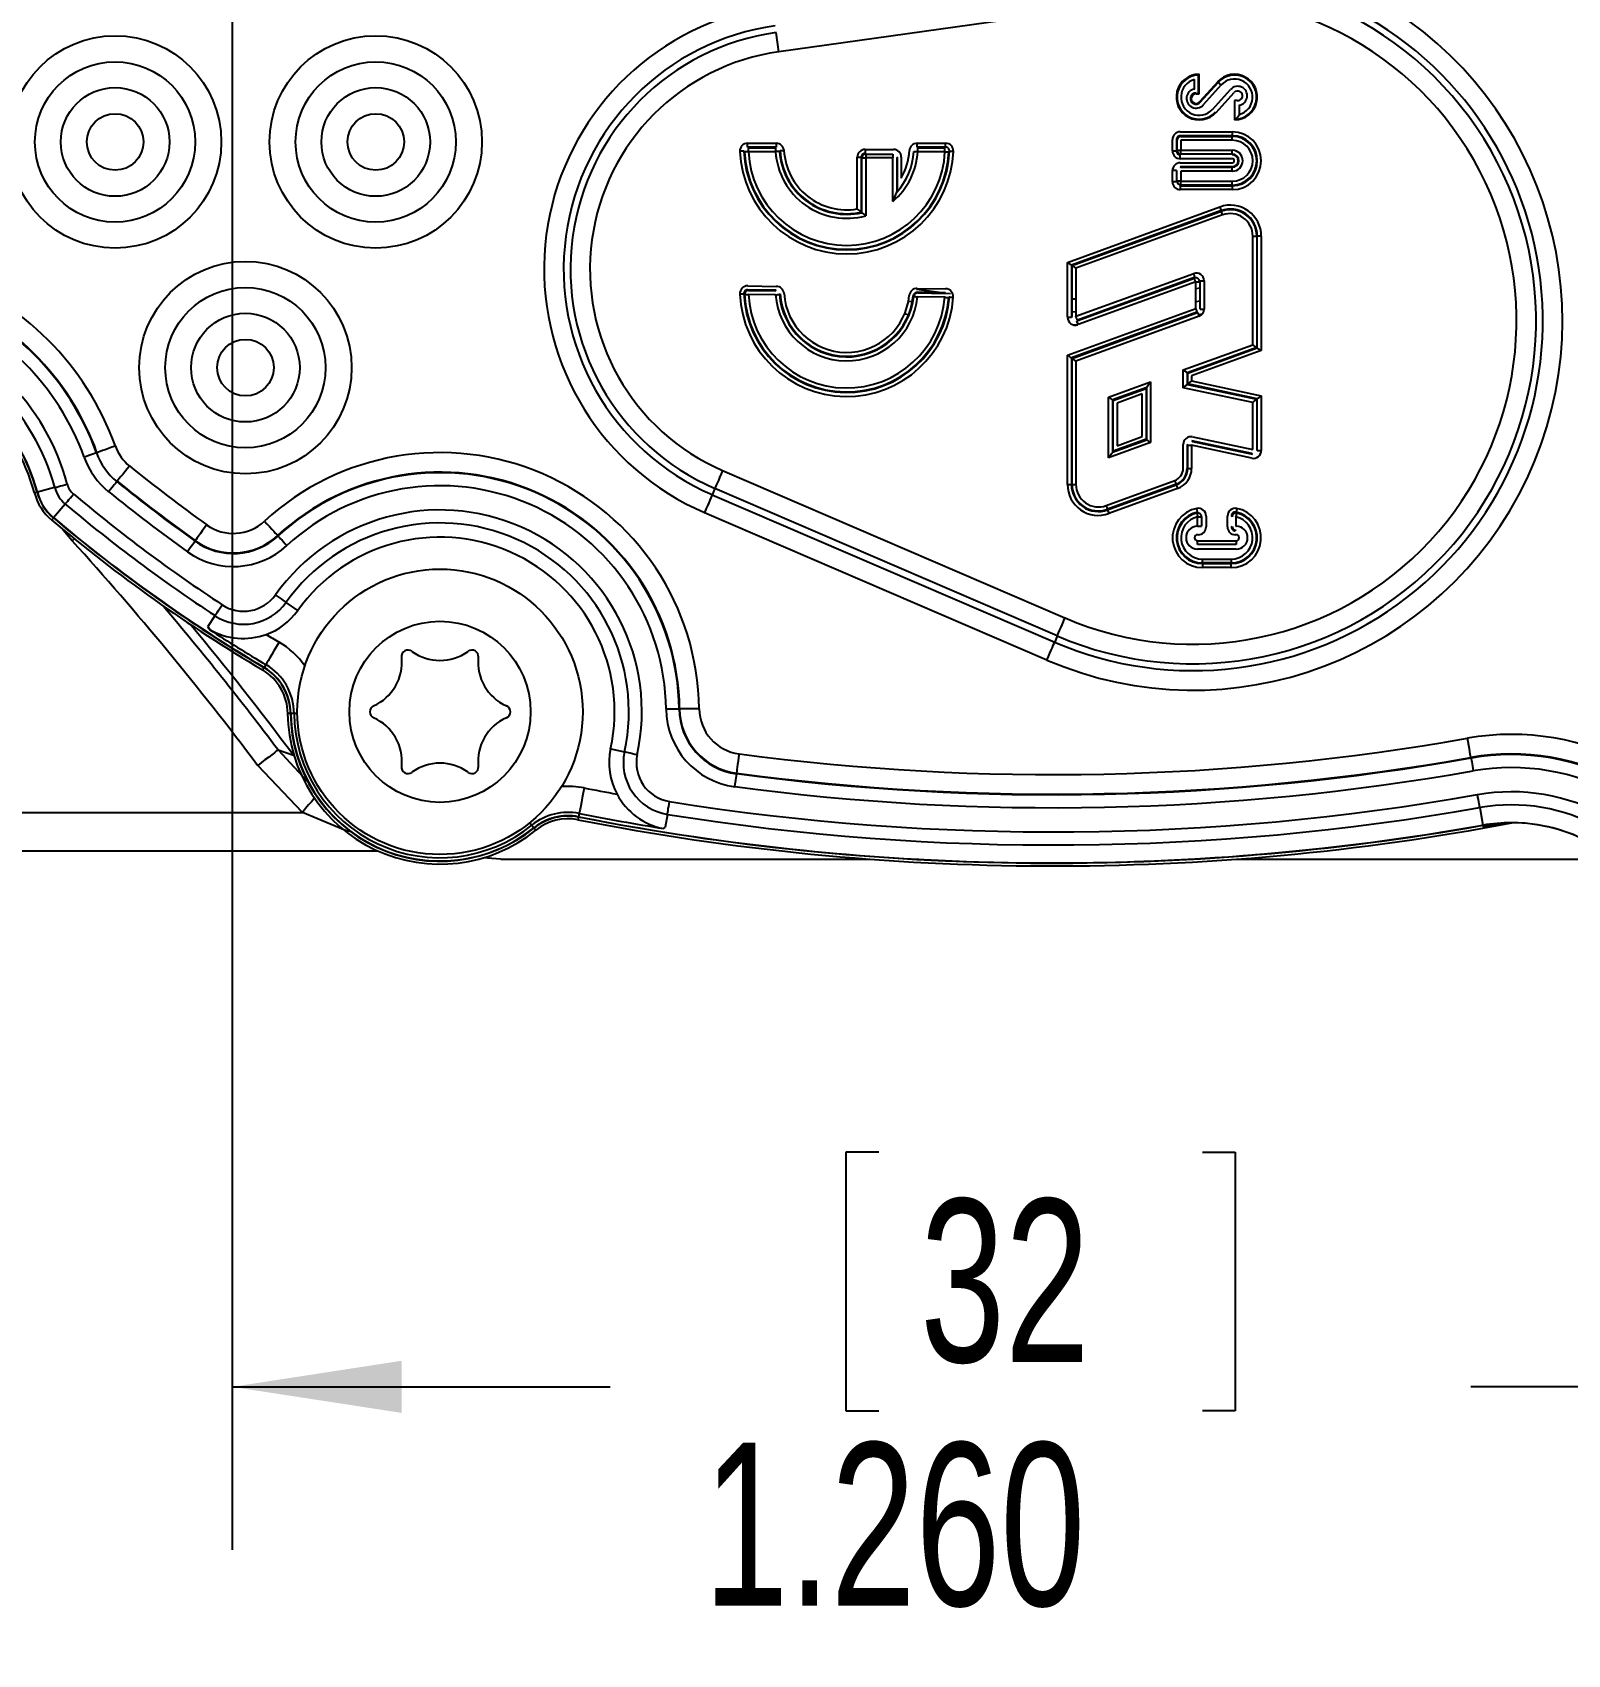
# Model space of a CAD drawing. Extents: x 0.3 to 16.8, y 0.3 to 10.8.
# Drawn here: x 1.963 to 3.141, y 5.329 to 6.574 of the extents above; entities that cross this region are included whole.
import ezdxf
from ezdxf.enums import TextEntityAlignment as Align

# ---------------------------------------------------------------- set-up
doc = ezdxf.new("R2010")
doc.units = 0
doc.layers.get('0').update_dxf_attribs({"linetype": 'CONTINUOUS'})
doc.layers.add('FORMAT', color=7, linetype='CONTINUOUS')
doc.dimstyles.new('SLDDIMSTYLE0', dxfattribs={"dimtxt": 0.125, "dimasz": 0.13, "dimexe": 0, "dimexo": 0.0625, "dimgap": 0.03125, "dimtad": 0, "dimtih": 1, "dimtoh": 1, "dimrnd": 1e-09, "dimzin": 4, "dimsah": 1, "dimcen": 0.09, "dimazin": 3, "dimtfac": 1, "dimtofl": 0, "dimtmove": 0, "dimatfit": 3})

# ---------------------------------------------------------------- blocks, each defined once
blk = doc.blocks.new('_D')
at = {"layer": 'FORMAT'}
for p, q in [((2.1168, 8.0693), (2.1168, 5.4098)), ((3.3766, 8.0693), (3.3766, 5.4098)), ((2.613, 5.7148), (2.5876, 5.7148)), ((2.5876, 5.7148), (2.5876, 5.5164)), ((2.8612, 5.7148), (2.8865, 5.7148)), ((2.8865, 5.7148), (2.8865, 5.5164)), ((2.1168, 5.5348), (2.4069, 5.5348)), ((3.3766, 5.5348), (3.0672, 5.5348)), ((2.5876, 5.5164), (2.613, 5.5164)), ((2.8865, 5.5164), (2.8612, 5.5164))]:
    blk.add_line(p, q, dxfattribs=at)
for points in [[(2.1168, 5.5348), (2.2468, 5.5148), (2.2468, 5.5548)], [(3.3766, 5.5348), (3.2466, 5.5548), (3.2466, 5.5148)]]:
    blk.add_solid(points, dxfattribs=at)
at = {"layer": 'FORMAT', "width": 0.7}
for s, p in [('32', (2.6447, 5.5164, 2.0588)), ('1.260', (2.4785, 5.3294, 2.0588))]:
    blk.add_text(s, height=0.125, dxfattribs=at).set_placement(p, align=Align.BOTTOM_LEFT)

msp = doc.modelspace()

# ---------------------------------------------------------------- linework, layer by layer
at = {"color": 7, "linetype": 'CONTINUOUS'}
for p, q in [((2.8196, 6.5989), (2.5363, 6.5593)), ((2.5363, 6.5593), (2.5342, 6.5741)), ((2.8581, 6.5413), (2.8587, 6.542)), ((2.8587, 6.5271), (2.8587, 6.542)), ((2.873, 6.5362), (2.8591, 6.5209)), ((2.8734, 6.5358), (2.873, 6.5362)), ((2.8596, 6.5205), (2.8591, 6.5209)), ((2.5123, 6.4891), (2.5342, 6.4891)), ((2.6424, 6.4891), (2.6642, 6.4891)), ((2.6642, 6.4861), (2.6642, 6.4891)), ((2.8418, 6.4914), (2.8413, 6.4919)), ((2.8443, 6.4949), (2.8448, 6.4944)), ((2.8842, 6.4944), (2.8842, 6.4949)), ((2.5337, 6.4826), (2.5129, 6.4826)), ((2.5999, 6.4778), (2.5994, 6.4783)), ((2.5999, 6.4358), (2.5999, 6.4778)), ((2.6029, 6.4778), (2.6029, 6.4335)), ((2.6237, 6.4778), (2.6029, 6.4778)), ((2.6637, 6.4826), (2.6429, 6.4826)), ((2.8448, 6.4837), (2.8842, 6.4837)), ((2.8448, 6.4807), (2.8448, 6.4837)), ((2.8842, 6.4807), (2.8842, 6.4837)), ((2.8383, 6.4595), (2.8383, 6.4681)), ((2.8842, 6.4707), (2.8842, 6.4711)), ((2.8842, 6.4535), (2.8443, 6.4535)), ((2.8448, 6.46), (2.8842, 6.46)), ((2.8448, 6.457), (2.8448, 6.46)), ((2.8842, 6.457), (2.8842, 6.46)), ((2.8842, 6.4565), (2.8842, 6.4535)), ((2.5999, 6.4358), (2.5994, 6.4362)), ((2.7578, 6.3977), (2.8746, 6.4402)), ((2.8756, 6.4374), (2.7607, 6.3956)), ((2.7612, 6.3953), (2.8758, 6.4369)), ((2.8758, 6.4369), (2.8756, 6.4374)), ((2.8768, 6.4341), (2.7642, 6.3932)), ((2.8999, 6.3345), (2.8999, 6.4179)), ((2.9029, 6.4179), (2.9029, 6.3324)), ((2.9029, 6.4179), (2.9033, 6.4179)), ((2.9033, 6.3321), (2.9033, 6.4179)), ((2.9063, 6.4179), (2.9033, 6.4179)), ((2.9063, 6.4179), (2.9063, 6.33)), ((2.7578, 6.3556), (2.7578, 6.3977)), ((2.7612, 6.3953), (2.7607, 6.3956)), ((2.7607, 6.3956), (2.7607, 6.3556)), ((2.7642, 6.3563), (2.8546, 6.3891)), ((2.8556, 6.3863), (2.7653, 6.3534)), ((2.6593, 6.3745), (2.6418, 6.3768)), ((2.6679, 6.3735), (2.6639, 6.3739)), ((2.7648, 6.3527), (2.8551, 6.3856)), ((2.8561, 6.3828), (2.7658, 6.3499)), ((2.8596, 6.378), (2.8561, 6.3774)), ((2.8626, 6.3835), (2.8626, 6.3619)), ((2.6386, 6.3673), (2.6357, 6.3677)), ((2.7578, 6.3265), (2.8561, 6.3623)), ((2.7642, 6.3695), (2.7612, 6.3694)), ((2.8596, 6.368), (2.8561, 6.3675)), ((2.8571, 6.3595), (2.7607, 6.3244)), ((2.7642, 6.3597), (2.7612, 6.3596)), ((2.7612, 6.324), (2.8576, 6.3591)), ((2.8587, 6.3563), (2.7642, 6.3219)), ((2.7578, 6.2272), (2.7578, 6.3265)), ((2.7612, 6.324), (2.7607, 6.3244)), ((2.7607, 6.3244), (2.7607, 6.2272)), ((2.7612, 6.2272), (2.7612, 6.324)), ((2.8465, 6.3151), (2.8999, 6.3345)), ((2.9029, 6.3324), (2.8495, 6.313)), ((2.9029, 6.3324), (2.9033, 6.3321)), ((2.7642, 6.3219), (2.7642, 6.2272)), ((2.8495, 6.313), (2.85, 6.3126)), ((2.7893, 6.2943), (2.8215, 6.306)), ((2.8185, 6.3017), (2.7923, 6.2922)), ((2.8185, 6.3017), (2.818, 6.301)), ((2.8185, 6.2615), (2.8185, 6.3017)), ((2.8215, 6.306), (2.8215, 6.2594)), ((2.8999, 6.2902), (2.8465, 6.3015)), ((2.8495, 6.304), (2.85, 6.3044)), ((2.8495, 6.304), (2.9029, 6.2926)), ((2.9033, 6.293), (2.85, 6.3044)), ((2.853, 6.3068), (2.9063, 6.2954)), ((2.7893, 6.2477), (2.7893, 6.2943)), ((2.7923, 6.2922), (2.7923, 6.252)), ((2.7923, 6.2922), (2.7928, 6.2918)), ((2.9029, 6.2926), (2.9033, 6.293)), ((2.9033, 6.2533), (2.9033, 6.293)), ((2.9063, 6.2954), (2.9063, 6.2533)), ((2.8185, 6.2615), (2.818, 6.2619)), ((2.7923, 6.252), (2.7928, 6.2527)), ((2.85, 6.2396), (2.85, 6.2573)), ((2.853, 6.2573), (2.853, 6.2396)), ((2.493, 6.2379), (2.7558, 6.1248)), ((2.8495, 6.2396), (2.85, 6.2396)), ((2.85, 6.2396), (2.853, 6.2396)), ((1.9805, 6.2249), (1.9673, 6.2213)), ((2.4871, 6.2242), (2.485, 6.2194)), ((2.7499, 6.111), (2.4871, 6.2242)), ((2.7612, 6.2272), (2.7607, 6.2272)), ((2.7873, 6.2111), (2.84, 6.2303)), ((2.841, 6.2274), (2.7883, 6.2082)), ((2.7885, 6.2078), (2.8412, 6.227)), ((2.8422, 6.2241), (2.7895, 6.205)), ((2.841, 6.2274), (2.8412, 6.227)), ((1.9671, 6.2213), (1.965, 6.2207)), ((1.9886, 6.2122), (1.9797, 6.2017)), ((2.485, 6.2194), (2.7479, 6.1063)), ((1.9796, 6.2015), (1.9782, 6.1999)), ((2.7419, 6.0925), (2.4791, 6.2056)), ((2.7883, 6.2082), (2.7885, 6.2078)), ((2.8576, 6.1952), (2.8576, 6.2024)), ((2.8576, 6.2024), (2.8606, 6.2024)), ((2.1519, 6.1877), (2.1516, 6.1881)), ((2.0882, 6.1837), (2.0884, 6.1841)), ((2.8575, 6.1841), (2.8872, 6.1841)), ((2.8612, 6.167), (2.8612, 6.1665)), ((2.8834, 6.167), (2.8834, 6.1665)), ((2.1671, 6.1305), (2.1582, 6.1368)), ((2.1035, 6.1265), (2.0981, 6.1182)), ((2.7499, 6.111), (2.7479, 6.1063)), ((2.1425, 6.089), (2.1412, 6.0869)), ((2.1411, 6.0867), (2.14, 6.0848)), ((2.1615, 6.0514), (2.1593, 6.0514)), ((2.1642, 6.0515), (2.1617, 6.0514)), ((2.4597, 6.0549), (2.4601, 6.055)), ((2.152, 6.0235), (2.1638, 6.0195)), ((2.4072, 6.0245), (2.4178, 6.0222)), ((3.0674, 6.0174), (3.0673, 6.0178)), ((2.1706, 5.9756), (2.1363, 6.0117)), ((2.5037, 6.0053), (2.5023, 5.9954)), ((2.5037, 6.0053), (2.5037, 6.0057)), ((1.7292, 5.9756), (2.1706, 5.9756)), ((3.0741, 5.9793), (3.0765, 5.9658)), ((2.3466, 5.9657), (2.3482, 5.9637)), ((2.3484, 5.9636), (2.3497, 5.9619)), ((2.3825, 5.972), (2.3821, 5.9699)), ((2.383, 5.9747), (2.3825, 5.9722)), ((2.4507, 5.974), (2.4491, 5.9643)), ((3.0765, 5.9656), (3.0767, 5.9646)), ((1.7292, 5.9461), (2.2285, 5.9461)), ((2.323, 5.9397), (2.3092, 5.9408)), ((2.323, 5.9397), (2.606, 5.9397)), ((2.8874, 5.9397), (3.1704, 5.9397))]:
    msp.add_line(p, q, dxfattribs=at)
at = {"color": 144, "linetype": 'CONTINUOUS'}
for p, q in [((2.8551, 6.5306), (2.8551, 6.5379)), ((2.8581, 6.5413), (2.8581, 6.5277)), ((2.8596, 6.5205), (2.8734, 6.5358)), ((2.8756, 6.5338), (2.8734, 6.5358)), ((2.8564, 6.5277), (2.8564, 6.5271)), ((2.8564, 6.5271), (2.8587, 6.5271)), ((2.8581, 6.5277), (2.8587, 6.5271)), ((2.8756, 6.5338), (2.8618, 6.5185)), ((2.869, 6.5151), (2.8829, 6.5304)), ((2.8717, 6.5127), (2.8855, 6.528)), ((2.8713, 6.5131), (2.8717, 6.5127)), ((2.8859, 6.5218), (2.8859, 6.507)), ((2.8883, 6.5218), (2.8859, 6.5218)), ((2.8895, 6.5183), (2.8895, 6.511)), ((2.8443, 6.4978), (2.8842, 6.4978)), ((2.8842, 6.4978), (2.8842, 6.4949)), ((2.8865, 6.5076), (2.8859, 6.507)), ((2.5123, 6.4861), (2.5123, 6.4891)), ((2.5342, 6.4861), (2.5123, 6.4861)), ((2.5129, 6.4826), (2.5129, 6.4856)), ((2.5129, 6.4856), (2.5337, 6.4856)), ((2.5337, 6.4856), (2.5337, 6.4826)), ((2.5342, 6.4891), (2.5342, 6.4861)), ((2.6424, 6.4861), (2.6424, 6.4891)), ((2.6642, 6.4861), (2.6424, 6.4861)), ((2.6429, 6.4856), (2.6637, 6.4856)), ((2.6429, 6.4826), (2.6429, 6.4856)), ((2.6637, 6.4826), (2.6637, 6.4856)), ((2.8383, 6.4832), (2.8383, 6.4919)), ((2.8413, 6.4919), (2.8413, 6.4832)), ((2.8418, 6.4837), (2.8418, 6.4914)), ((2.8842, 6.4949), (2.8443, 6.4949)), ((2.8448, 6.4944), (2.8842, 6.4944)), ((2.8448, 6.4914), (2.8448, 6.4837)), ((2.8842, 6.4914), (2.8448, 6.4914)), ((2.8842, 6.4914), (2.8842, 6.4944)), ((2.5964, 6.4783), (2.5994, 6.4783)), ((2.5964, 6.4387), (2.5964, 6.4783)), ((2.5994, 6.4783), (2.5994, 6.4362)), ((2.5999, 6.4778), (2.6029, 6.4778)), ((2.6024, 6.4843), (2.6024, 6.4813)), ((2.6024, 6.4843), (2.6242, 6.4843)), ((2.6024, 6.4813), (2.6029, 6.4808)), ((2.6029, 6.4808), (2.6029, 6.4778)), ((2.6029, 6.4808), (2.6237, 6.4808)), ((2.6237, 6.4808), (2.6237, 6.4778)), ((2.6237, 6.4445), (2.6237, 6.4778)), ((2.6272, 6.4783), (2.6267, 6.4778)), ((2.6267, 6.4778), (2.6267, 6.4516)), ((2.6272, 6.4529), (2.6272, 6.4783)), ((2.6302, 6.4783), (2.6302, 6.4624)), ((2.8383, 6.4832), (2.8413, 6.4832)), ((2.8413, 6.4832), (2.8418, 6.4837)), ((2.8418, 6.4837), (2.8448, 6.4837)), ((2.8443, 6.4772), (2.8443, 6.4802)), ((2.8842, 6.4772), (2.8443, 6.4772)), ((2.8443, 6.4741), (2.8842, 6.4741)), ((2.8842, 6.4807), (2.8448, 6.4807)), ((2.8842, 6.4807), (2.8842, 6.4802)), ((2.8413, 6.4681), (2.8383, 6.4681)), ((2.8413, 6.4681), (2.8413, 6.4595)), ((2.8842, 6.4711), (2.8443, 6.4711)), ((2.8443, 6.4711), (2.8448, 6.4707)), ((2.8448, 6.4707), (2.8842, 6.4707)), ((2.8842, 6.4677), (2.8448, 6.4677)), ((2.8448, 6.4677), (2.8448, 6.46)), ((2.8842, 6.4677), (2.8842, 6.4707)), ((2.6267, 6.4516), (2.6272, 6.4529)), ((2.8413, 6.4595), (2.8383, 6.4595)), ((2.8448, 6.46), (2.8418, 6.46)), ((2.8443, 6.4565), (2.8443, 6.4535)), ((2.8443, 6.4565), (2.8842, 6.4565)), ((2.8842, 6.457), (2.8448, 6.457)), ((2.8842, 6.457), (2.8842, 6.4565)), ((2.7612, 6.3563), (2.7612, 6.3953)), ((2.7642, 6.3932), (2.7642, 6.3563)), ((2.8551, 6.3856), (2.8556, 6.3863)), ((2.5124, 6.3796), (2.5343, 6.3793)), ((2.5342, 6.3763), (2.5124, 6.3767)), ((2.5129, 6.3761), (2.5338, 6.3758)), ((2.6642, 6.3744), (2.6423, 6.3747)), ((2.6424, 6.3777), (2.6642, 6.3774)), ((2.6428, 6.3742), (2.6637, 6.3739)), ((2.8561, 6.3828), (2.8591, 6.3828)), ((2.8561, 6.3623), (2.8561, 6.3828)), ((2.8596, 6.3835), (2.8626, 6.3835)), ((2.8596, 6.3619), (2.8596, 6.3835)), ((2.5337, 6.3728), (2.5129, 6.3731)), ((2.6636, 6.3709), (2.6427, 6.3712)), ((2.8596, 6.3619), (2.8626, 6.3619)), ((2.7578, 6.3556), (2.7607, 6.3556)), ((2.7607, 6.3556), (2.7612, 6.3563)), ((2.7653, 6.3534), (2.7648, 6.3527)), ((2.7658, 6.3499), (2.7648, 6.3527)), ((2.8576, 6.3591), (2.8571, 6.3595)), ((2.85, 6.3126), (2.9033, 6.3321)), ((2.9063, 6.33), (2.853, 6.3105)), ((2.8465, 6.3015), (2.8465, 6.3151)), ((2.8495, 6.313), (2.8495, 6.304)), ((2.85, 6.3044), (2.85, 6.3126)), ((2.7928, 6.2918), (2.818, 6.301)), ((2.818, 6.301), (2.818, 6.2619)), ((2.853, 6.3105), (2.853, 6.3068)), ((2.7928, 6.2527), (2.7928, 6.2918)), ((2.815, 6.2967), (2.7958, 6.2897)), ((2.7958, 6.2897), (2.7958, 6.257)), ((2.815, 6.264), (2.815, 6.2967)), ((2.8999, 6.254), (2.8999, 6.2902)), ((2.9029, 6.2926), (2.9029, 6.254)), ((2.7923, 6.252), (2.8185, 6.2615)), ((2.818, 6.2619), (2.7928, 6.2527)), ((2.7958, 6.257), (2.815, 6.264)), ((2.8538, 6.2638), (2.8999, 6.254)), ((2.0126, 6.2515), (2.013, 6.2516)), ((2.8215, 6.2594), (2.7893, 6.2477)), ((2.8465, 6.2396), (2.8465, 6.2579)), ((2.85, 6.2573), (2.8495, 6.2579)), ((2.8495, 6.2579), (2.8495, 6.2396)), ((2.85, 6.2573), (2.853, 6.2573)), ((2.8991, 6.2475), (2.853, 6.2573)), ((2.8531, 6.2608), (2.8536, 6.2602)), ((2.8992, 6.251), (2.8531, 6.2608)), ((2.8536, 6.2602), (2.8997, 6.2504)), ((2.8997, 6.2504), (2.8992, 6.251)), ((2.9029, 6.254), (2.9033, 6.2533)), ((2.9033, 6.2533), (2.9063, 6.2533)), ((2.0282, 6.2294), (2.0285, 6.2298)), ((2.7578, 6.2272), (2.7607, 6.2272)), ((2.7612, 6.2272), (2.7642, 6.2272)), ((2.7885, 6.2078), (2.7895, 6.205)), ((2.8606, 6.2024), (2.8606, 6.1952)), ((2.8641, 6.203), (2.8641, 6.1947)), ((2.8806, 6.1947), (2.8806, 6.203)), ((2.887, 6.2024), (2.887, 6.1952)), ((2.8575, 6.1952), (2.8576, 6.1952)), ((2.8581, 6.1887), (2.8575, 6.1887)), ((2.8576, 6.1952), (2.8606, 6.1952)), ((2.8835, 6.1947), (2.884, 6.1952)), ((2.887, 6.1922), (2.8865, 6.1917)), ((2.8872, 6.1887), (2.8865, 6.1887)), ((2.887, 6.1952), (2.8872, 6.1952)), ((2.8575, 6.1811), (2.8575, 6.1841)), ((2.8872, 6.1811), (2.8575, 6.1811)), ((2.8872, 6.1777), (2.8575, 6.1777)), ((2.8872, 6.1841), (2.8872, 6.1811)), ((2.8612, 6.17), (2.8834, 6.17)), ((2.8612, 6.167), (2.8612, 6.17)), ((2.8834, 6.167), (2.8612, 6.167)), ((2.8612, 6.1665), (2.8834, 6.1665)), ((2.8612, 6.1665), (2.8612, 6.1635)), ((2.8834, 6.1635), (2.8612, 6.1635)), ((2.8834, 6.17), (2.8834, 6.167)), ((2.8834, 6.1635), (2.8834, 6.1665)), ((2.0995, 6.1159), (2.0981, 6.1182)), ((2.0995, 6.1158), (2.0995, 6.1159)), ((2.4478, 5.9632), (2.4491, 5.9643)), ((2.4478, 5.9632), (2.4478, 5.9632))]:
    msp.add_line(p, q, dxfattribs=at)
at = {"color": 8, "linetype": 'CONTINUOUS'}
for p, q in [((2.6328, 6.3582), (2.6359, 6.3577)), ((2.7622, 6.3498), (2.7656, 6.3498)), ((2.8581, 6.3578), (2.8614, 6.3583)), ((1.9671, 6.2213), (1.9673, 6.2213)), ((1.9796, 6.2015), (1.9797, 6.2017)), ((1.9956, 6.1855), (1.994, 6.1841)), ((2.1411, 6.0867), (2.1412, 6.0869)), ((2.1615, 6.0514), (2.1617, 6.0514)), ((2.152, 6.0235), (2.1768, 5.9967)), ((2.3484, 5.9636), (2.3482, 5.9637)), ((2.3825, 5.972), (2.3825, 5.9722)), ((3.0797, 5.9663), (3.0765, 5.9656)), ((3.0765, 5.9656), (3.0765, 5.9658))]:
    msp.add_line(p, q, dxfattribs=at)
at = {"color": 144, "linetype": 'CONTINUOUS'}
for points in [[(2.5093, 6.483), (2.5093, 6.483), (2.5091, 6.483), (2.5088, 6.483), (2.5084, 6.483), (2.508, 6.483), (2.5075, 6.4829), (2.5069, 6.4829), (2.5063, 6.4829)], [(2.5099, 6.4825), (2.5096, 6.4827), (2.5093, 6.483)], [(2.5129, 6.4826), (2.5123, 6.4826), (2.5117, 6.4826), (2.5112, 6.4826), (2.5108, 6.4825), (2.5104, 6.4825), (2.5101, 6.4825), (2.5099, 6.4825), (2.5099, 6.4825)], [(2.5367, 6.4828), (2.5366, 6.4828), (2.5364, 6.4828), (2.5361, 6.4828), (2.5358, 6.4828), (2.5353, 6.4827), (2.5348, 6.4827), (2.5343, 6.4827), (2.5337, 6.4826)], [(2.5372, 6.4833), (2.537, 6.4831), (2.5367, 6.4828)], [(2.5401, 6.4835), (2.5396, 6.4834), (2.539, 6.4834), (2.5385, 6.4834), (2.5381, 6.4834), (2.5377, 6.4833), (2.5374, 6.4833), (2.5372, 6.4833), (2.5372, 6.4833)], [(2.6399, 6.4828), (2.64, 6.4828), (2.6401, 6.4828), (2.6404, 6.4828), (2.6408, 6.4828), (2.6412, 6.4827), (2.6418, 6.4827), (2.6423, 6.4827), (2.6429, 6.4826)], [(2.6637, 6.4826), (2.6643, 6.4826), (2.6648, 6.4826), (2.6654, 6.4826), (2.6658, 6.4825), (2.6662, 6.4825), (2.6665, 6.4825), (2.6666, 6.4825), (2.6667, 6.4825)], [(2.6672, 6.483), (2.667, 6.4828), (2.6667, 6.4825)], [(2.7642, 6.3932), (2.7637, 6.3936), (2.7631, 6.3939), (2.7626, 6.3943), (2.7622, 6.3946), (2.7618, 6.3949), (2.7615, 6.3951), (2.7613, 6.3952), (2.7612, 6.3953)], [(2.8556, 6.3863), (2.8556, 6.3864), (2.8555, 6.3866), (2.8554, 6.3868), (2.8553, 6.3872), (2.8551, 6.3876), (2.8549, 6.3881), (2.8547, 6.3886), (2.8546, 6.3891)], [(2.5063, 6.3734), (2.5069, 6.3734), (2.5075, 6.3735), (2.508, 6.3735), (2.5084, 6.3735), (2.5088, 6.3735), (2.5091, 6.3735), (2.5093, 6.3735), (2.5093, 6.3735)], [(2.5338, 6.3758), (2.534, 6.3761), (2.5342, 6.3763)], [(2.5372, 6.3735), (2.537, 6.3733), (2.5367, 6.3731)], [(2.6637, 6.3739), (2.6639, 6.3742), (2.6642, 6.3744)], [(2.5099, 6.373), (2.5099, 6.373), (2.5101, 6.373), (2.5104, 6.373), (2.5108, 6.373), (2.5112, 6.3731), (2.5117, 6.3731), (2.5123, 6.3731), (2.5129, 6.3731)], [(2.5337, 6.3728), (2.5343, 6.3729), (2.5348, 6.3729), (2.5353, 6.373), (2.5358, 6.373), (2.5362, 6.373), (2.5365, 6.373), (2.5366, 6.373), (2.5367, 6.3731)], [(2.6398, 6.3715), (2.6398, 6.3715), (2.64, 6.3715), (2.6403, 6.3715), (2.6407, 6.3714), (2.6411, 6.3714), (2.6416, 6.3713), (2.6422, 6.3713), (2.6427, 6.3712)], [(2.6636, 6.3709), (2.6642, 6.3709), (2.6647, 6.3708), (2.6652, 6.3708), (2.6657, 6.3707), (2.6661, 6.3707), (2.6663, 6.3707), (2.6665, 6.3707), (2.6666, 6.3707)], [(2.6671, 6.3712), (2.6669, 6.371), (2.6666, 6.3707)], [(2.6671, 6.3712), (2.6672, 6.3712), (2.6674, 6.3712), (2.6677, 6.3711), (2.668, 6.3711), (2.6685, 6.3711), (2.669, 6.371), (2.6696, 6.371), (2.6701, 6.371)], [(2.8561, 6.3623), (2.8563, 6.3617), (2.8565, 6.3612), (2.8567, 6.3607), (2.8568, 6.3603), (2.8569, 6.36), (2.857, 6.3597), (2.8571, 6.3595), (2.8571, 6.3595)], [(2.7653, 6.3534), (2.7652, 6.3535), (2.7652, 6.3537), (2.7651, 6.354), (2.765, 6.3543), (2.7648, 6.3547), (2.7646, 6.3552), (2.7644, 6.3557), (2.7642, 6.3563)], [(2.8576, 6.3591), (2.8577, 6.359), (2.8577, 6.3589), (2.8578, 6.3586), (2.8579, 6.3583), (2.8581, 6.3578), (2.8583, 6.3574), (2.8585, 6.3568), (2.8587, 6.3563)], [(2.9033, 6.3321), (2.9034, 6.332), (2.9036, 6.3319), (2.9039, 6.3317), (2.9043, 6.3314), (2.9047, 6.3311), (2.9052, 6.3307), (2.9058, 6.3304), (2.9063, 6.33)], [(2.8495, 6.313), (2.8494, 6.313), (2.8493, 6.3132), (2.849, 6.3134), (2.8486, 6.3136), (2.8482, 6.3139), (2.8476, 6.3143), (2.8471, 6.3147), (2.8465, 6.3151)], [(2.8495, 6.304), (2.8494, 6.3039), (2.8493, 6.3037), (2.849, 6.3035), (2.8486, 6.3032), (2.8482, 6.3028), (2.8476, 6.3024), (2.8471, 6.302), (2.8465, 6.3015)], [(2.85, 6.3044), (2.8501, 6.3044), (2.8503, 6.3046), (2.8506, 6.3048), (2.8509, 6.3051), (2.8514, 6.3055), (2.8519, 6.3059), (2.8524, 6.3063), (2.853, 6.3068)], [(2.9029, 6.2926), (2.9028, 6.2926), (2.9026, 6.2924), (2.9023, 6.2922), (2.9019, 6.2919), (2.9015, 6.2915), (2.901, 6.2911), (2.9004, 6.2907), (2.8999, 6.2902)], [(2.8185, 6.2615), (2.8186, 6.2615), (2.8187, 6.2614), (2.819, 6.2612), (2.8194, 6.2609), (2.8199, 6.2606), (2.8204, 6.2602), (2.8209, 6.2598), (2.8215, 6.2594)], [(2.0271, 6.2567), (2.0244, 6.2558), (2.0218, 6.2548), (2.0194, 6.2539), (2.0172, 6.2532), (2.0155, 6.2525), (2.0142, 6.2521), (2.0133, 6.2518), (2.013, 6.2516)], [(2.7923, 6.252), (2.7922, 6.2519), (2.792, 6.2516), (2.7917, 6.2512), (2.7914, 6.2507), (2.7909, 6.2501), (2.7904, 6.2493), (2.7898, 6.2485), (2.7893, 6.2477)], [(2.038, 6.2414), (2.0361, 6.2392), (2.0344, 6.237), (2.0328, 6.235), (2.0313, 6.2333), (2.0301, 6.2318), (2.0293, 6.2307), (2.0287, 6.23), (2.0285, 6.2298)], [(1.9805, 6.2249), (1.9807, 6.2249), (1.9813, 6.2251), (1.9822, 6.2253), (1.9834, 6.2257), (1.9849, 6.2261), (1.9865, 6.2265), (1.9883, 6.227), (1.9902, 6.2275)], [(2.84, 6.2303), (2.8402, 6.2297), (2.8404, 6.2292), (2.8406, 6.2287), (2.8407, 6.2283), (2.8408, 6.2279), (2.8409, 6.2277), (2.841, 6.2275), (2.841, 6.2274)], [(1.9886, 6.2122), (1.9888, 6.2123), (1.9891, 6.2128), (1.9897, 6.2135), (1.9905, 6.2144), (1.9915, 6.2156), (1.9926, 6.2169), (1.9938, 6.2183), (1.9951, 6.2198)], [(2.7873, 6.2111), (2.7875, 6.2105), (2.7877, 6.21), (2.7878, 6.2095), (2.788, 6.2091), (2.7881, 6.2088), (2.7882, 6.2085), (2.7883, 6.2083), (2.7883, 6.2082)], [(2.8576, 6.206), (2.8576, 6.2061), (2.8575, 6.2062), (2.8575, 6.2065), (2.8574, 6.2069), (2.8573, 6.2073), (2.8572, 6.2078), (2.8571, 6.2084), (2.857, 6.2089)], [(2.857, 6.2054), (2.8573, 6.2057), (2.8576, 6.206)], [(2.884, 6.2024), (2.8838, 6.2028), (2.8835, 6.203)], [(2.887, 6.2024), (2.8872, 6.203), (2.8873, 6.2035), (2.8874, 6.204), (2.8875, 6.2045), (2.8876, 6.2048), (2.8876, 6.2051), (2.8877, 6.2053), (2.8877, 6.2054)], [(2.8876, 6.2089), (2.8875, 6.2084), (2.8874, 6.2078), (2.8873, 6.2073), (2.8873, 6.2069), (2.8872, 6.2065), (2.8871, 6.2062), (2.8871, 6.2061), (2.8871, 6.206)], [(2.0995, 6.1158), (2.0991, 6.1164), (2.0981, 6.1182)], [(2.4491, 5.9643), (2.4481, 5.9634), (2.4478, 5.9632)]]:
    msp.add_lwpolyline(points, dxfattribs=at)
at = {"color": 7, "linetype": 'CONTINUOUS'}
for points in [[(2.6672, 6.483), (2.6673, 6.483), (2.6675, 6.483), (2.6678, 6.483), (2.6681, 6.483), (2.6686, 6.483), (2.6691, 6.4829), (2.6697, 6.4829), (2.6702, 6.4829)], [(2.8746, 6.4402), (2.8748, 6.4397), (2.8749, 6.4392), (2.8751, 6.4387), (2.8753, 6.4383), (2.8754, 6.4379), (2.8755, 6.4376), (2.8756, 6.4375), (2.8756, 6.4374)], [(2.8768, 6.4341), (2.8766, 6.4347), (2.8764, 6.4352), (2.8762, 6.4357), (2.8761, 6.4361), (2.8759, 6.4364), (2.8758, 6.4367), (2.8758, 6.4369), (2.8758, 6.4369)], [(2.8999, 6.4179), (2.9004, 6.4179), (2.901, 6.4179), (2.9015, 6.4179), (2.9019, 6.4179), (2.9023, 6.4179), (2.9026, 6.4179), (2.9028, 6.4179), (2.9029, 6.4179)], [(2.7578, 6.3977), (2.7583, 6.3973), (2.7589, 6.3969), (2.7594, 6.3966), (2.7598, 6.3962), (2.7602, 6.396), (2.7605, 6.3958), (2.7607, 6.3957), (2.7607, 6.3956)], [(2.5099, 6.373), (2.5096, 6.3732), (2.5093, 6.3735)], [(2.5124, 6.3767), (2.5126, 6.3764), (2.5129, 6.3761)], [(2.6423, 6.3747), (2.6426, 6.3745), (2.6428, 6.3742)], [(2.8561, 6.3828), (2.8559, 6.3833), (2.8557, 6.3838), (2.8555, 6.3843), (2.8554, 6.3847), (2.8553, 6.3851), (2.8552, 6.3854), (2.8551, 6.3855), (2.8551, 6.3856)], [(2.6398, 6.3715), (2.6396, 6.3717), (2.6393, 6.372)], [(2.7578, 6.3265), (2.7583, 6.3261), (2.7589, 6.3257), (2.7594, 6.3253), (2.7598, 6.325), (2.7602, 6.3248), (2.7605, 6.3246), (2.7607, 6.3244), (2.7607, 6.3244)], [(2.7612, 6.324), (2.7613, 6.324), (2.7615, 6.3239), (2.7618, 6.3237), (2.7622, 6.3234), (2.7626, 6.3231), (2.7631, 6.3227), (2.7637, 6.3223), (2.7642, 6.3219)], [(2.8999, 6.3345), (2.9004, 6.3341), (2.901, 6.3337), (2.9015, 6.3334), (2.9019, 6.333), (2.9023, 6.3328), (2.9026, 6.3326), (2.9028, 6.3325), (2.9029, 6.3324)], [(2.8215, 6.306), (2.8209, 6.3052), (2.8204, 6.3044), (2.8199, 6.3036), (2.8194, 6.303), (2.819, 6.3025), (2.8187, 6.3021), (2.8186, 6.3018), (2.8185, 6.3017)], [(2.7893, 6.2943), (2.7898, 6.2939), (2.7904, 6.2935), (2.7909, 6.2931), (2.7914, 6.2928), (2.7917, 6.2925), (2.792, 6.2923), (2.7922, 6.2922), (2.7923, 6.2922)], [(2.9033, 6.293), (2.9034, 6.2931), (2.9036, 6.2932), (2.9039, 6.2935), (2.9043, 6.2938), (2.9047, 6.2941), (2.9052, 6.2945), (2.9058, 6.295), (2.9063, 6.2954)], [(2.0126, 6.2515), (2.0124, 6.2514), (2.0118, 6.2512), (2.011, 6.2509), (2.0098, 6.2505), (2.0084, 6.25), (2.0068, 6.2494), (2.005, 6.2487), (2.0032, 6.2481)], [(2.493, 6.2379), (2.4919, 6.2353), (2.4908, 6.2327), (2.4898, 6.2304), (2.4889, 6.2283), (2.4881, 6.2266), (2.4876, 6.2253), (2.4872, 6.2245), (2.4871, 6.2242)], [(2.0282, 6.2294), (2.0281, 6.2293), (2.0277, 6.2288), (2.0271, 6.2281), (2.0263, 6.2271), (2.0254, 6.226), (2.0243, 6.2246), (2.0231, 6.2232), (2.0219, 6.2217)], [(2.8412, 6.227), (2.8412, 6.2269), (2.8413, 6.2267), (2.8414, 6.2265), (2.8415, 6.2261), (2.8417, 6.2257), (2.8418, 6.2252), (2.842, 6.2247), (2.8422, 6.2241)], [(2.485, 6.2194), (2.4849, 6.2191), (2.4846, 6.2183), (2.484, 6.217), (2.4833, 6.2153), (2.4824, 6.2132), (2.4814, 6.2108), (2.4803, 6.2083), (2.4791, 6.2056)], [(2.1415, 6.1991), (2.1434, 6.197), (2.1453, 6.1949), (2.1471, 6.193), (2.1486, 6.1914), (2.1498, 6.19), (2.1508, 6.189), (2.1514, 6.1883), (2.1516, 6.1881)], [(2.857, 6.2054), (2.857, 6.2053), (2.857, 6.2051), (2.8571, 6.2048), (2.8572, 6.2045), (2.8573, 6.204), (2.8574, 6.2035), (2.8575, 6.203), (2.8576, 6.2024)], [(2.8871, 6.206), (2.8874, 6.2057), (2.8877, 6.2054)], [(2.0971, 6.1963), (2.0955, 6.1939), (2.0938, 6.1917), (2.0924, 6.1896), (2.091, 6.1877), (2.09, 6.1862), (2.0891, 6.1851), (2.0886, 6.1843), (2.0884, 6.1841)], [(2.1519, 6.1877), (2.1521, 6.1876), (2.1525, 6.1871), (2.1531, 6.1865), (2.1539, 6.1855), (2.155, 6.1844), (2.1561, 6.1832), (2.1574, 6.1818), (2.1587, 6.1804)], [(2.0882, 6.1837), (2.0881, 6.1835), (2.0877, 6.1831), (2.0872, 6.1823), (2.0865, 6.1813), (2.0856, 6.18), (2.0846, 6.1787), (2.0835, 6.1771), (2.0824, 6.1756)], [(2.1582, 6.1368), (2.158, 6.1369), (2.1575, 6.1373), (2.1568, 6.1378), (2.1558, 6.1385), (2.1545, 6.1394), (2.1531, 6.1404), (2.1516, 6.1415), (2.1501, 6.1426)], [(2.1035, 6.1265), (2.1037, 6.1267), (2.104, 6.1272), (2.1045, 6.128), (2.1052, 6.129), (2.106, 6.1303), (2.1069, 6.1317), (2.108, 6.1333), (2.109, 6.1349)], [(2.7499, 6.111), (2.75, 6.1113), (2.7504, 6.1122), (2.7509, 6.1134), (2.7517, 6.1152), (2.7526, 6.1172), (2.7536, 6.1196), (2.7547, 6.1222), (2.7558, 6.1248)], [(2.1527, 6.1062), (2.1507, 6.1029), (2.1488, 6.0997), (2.1471, 6.0968), (2.1456, 6.0942), (2.1443, 6.092), (2.1433, 6.0904), (2.1427, 6.0894), (2.1425, 6.089)], [(2.7419, 6.0925), (2.7431, 6.0952), (2.7442, 6.0977), (2.7452, 6.1001), (2.7461, 6.1022), (2.7468, 6.1039), (2.7474, 6.1052), (2.7477, 6.106), (2.7479, 6.1063)], [(2.4597, 6.0549), (2.4595, 6.0549), (2.4589, 6.0549), (2.4579, 6.0549), (2.4567, 6.0549), (2.4552, 6.0549), (2.4535, 6.0549), (2.4516, 6.0549), (2.4497, 6.0548)], [(2.4751, 6.0551), (2.4722, 6.0551), (2.4694, 6.0551), (2.4669, 6.055), (2.4646, 6.055), (2.4627, 6.055), (2.4613, 6.055), (2.4604, 6.055), (2.4601, 6.055)], [(3.0673, 6.0178), (3.0672, 6.0181), (3.0671, 6.019), (3.0668, 6.0204), (3.0665, 6.0222), (3.0661, 6.0244), (3.0657, 6.027), (3.0652, 6.0297), (3.0647, 6.0326)], [(2.152, 6.0235), (2.1516, 6.0232), (2.1506, 6.0225), (2.1491, 6.0213), (2.1471, 6.0199), (2.1448, 6.0181), (2.1421, 6.0161), (2.1393, 6.014), (2.1363, 6.0117)], [(2.4178, 6.0222), (2.418, 6.0221), (2.4186, 6.022), (2.4195, 6.0218), (2.4207, 6.0215), (2.4222, 6.0212), (2.4239, 6.0208), (2.4257, 6.0204), (2.4276, 6.02)], [(2.5057, 6.0206), (2.5053, 6.0177), (2.505, 6.015), (2.5046, 6.0124), (2.5043, 6.0102), (2.5041, 6.0083), (2.5039, 6.0069), (2.5038, 6.0061), (2.5037, 6.0057)], [(3.0674, 6.0174), (3.0674, 6.0171), (3.0675, 6.0166), (3.0677, 6.0156), (3.0679, 6.0144), (3.0682, 6.0129), (3.0685, 6.0112), (3.0688, 6.0094), (3.0691, 6.0075)], [(2.3869, 5.9943), (2.3861, 5.9905), (2.3854, 5.9869), (2.3847, 5.9835), (2.3842, 5.9806), (2.3837, 5.9781), (2.3833, 5.9763), (2.3831, 5.9751), (2.383, 5.9747)], [(3.0741, 5.9793), (3.0741, 5.9796), (3.074, 5.9801), (3.0738, 5.9811), (3.0736, 5.9823), (3.0733, 5.9838), (3.073, 5.9855), (3.0727, 5.9873), (3.0724, 5.9892)], [(2.4507, 5.974), (2.4507, 5.9743), (2.4508, 5.9748), (2.451, 5.9758), (2.4512, 5.977), (2.4514, 5.9785), (2.4517, 5.9802), (2.452, 5.982), (2.4523, 5.9839)], [(3.0958, 5.9677), (3.0769, 5.9646), (3.0767, 5.9646)], [(3.0767, 5.9646), (3.0848, 5.9669), (3.085, 5.967)]]:
    msp.add_lwpolyline(points, dxfattribs=at)
at = {"color": 8, "linetype": 'CONTINUOUS'}
for points in [[(1.994, 6.1841), (1.9883, 6.1906), (1.9862, 6.1932)], [(2.1667, 6.0515), (2.1658, 6.0515), (2.1647, 6.0515), (2.1642, 6.0515)], [(2.1798, 5.9866), (2.1794, 5.9861), (2.1775, 5.9838), (2.1753, 5.9813), (2.173, 5.9785), (2.1706, 5.9756)], [(2.2071, 5.961), (2.2037, 5.9618), (2.1706, 5.9756)], [(2.3451, 5.9676), (2.3456, 5.967), (2.3464, 5.966), (2.3466, 5.9657)]]:
    msp.add_lwpolyline(points, dxfattribs=at)
at = {"color": 7, "linetype": 'CONTINUOUS'}
for centre, radius in [((2.0269, 6.4901), 0.0815), ((2.2269, 6.4901), 0.0815), ((2.0269, 6.4901), 0.0615), ((2.2269, 6.4901), 0.0615), ((2.0269, 6.4901), 0.0417), ((2.2269, 6.4901), 0.0417), ((2.0269, 6.4901), 0.0217), ((2.2269, 6.4901), 0.0217), ((2.1269, 6.3169), 0.0815), ((2.1269, 6.3169), 0.0615), ((2.1269, 6.3169), 0.0417), ((2.1269, 6.3169), 0.0217), ((2.2762, 6.0528), 0.1095), ((2.2762, 6.0528), 0.0695)]:
    msp.add_circle(centre, radius, dxfattribs=at)
for centre, radius, start, end in [((2.854, 6.3529), 0.2633, 246.7131, 97.9547), ((2.854, 6.3529), 0.2835, 246.7131, 62.7618), ((2.854, 6.3529), 0.2685, 246.7131, 69.6249), ((2.854, 6.3529), 0.2483, 246.7131, 97.9547), ((2.5596, 6.3926), 0.2035, 107.369, 246.7131), ((2.5596, 6.3926), 0.1885, 97.9547, 246.7131), ((2.5596, 6.3926), 0.1833, 97.9547, 246.7131), ((2.5596, 6.3926), 0.1683, 97.9547, 246.7131), ((2.8587, 6.5245), 0.0175, 90, 317.859), ((2.8859, 6.5245), 0.0175, 270, 137.859), ((2.8859, 6.5245), 0.0169, 272.0251, 137.859), ((2.8859, 6.5245), 0.0139, 284.986, 137.859), ((2.8564, 6.5234), 0.00373, 90, 317.859), ((2.8842, 6.4757), 0.0222, 270, 90), ((2.6642, 6.4831), 0.006, 357.6515, 90.0112), ((2.8842, 6.4757), 0.0192, 270, 90), ((2.8842, 6.4757), 0.0187, 270, 90), ((2.8842, 6.4757), 0.0157, 270, 90), ((2.5883, 6.4862), 0.082, 182.3367, 357.6633), ((2.5883, 6.4862), 0.079, 182.3367, 357.6633), ((2.5883, 6.4862), 0.0785, 182.7289, 357.2711), ((2.5883, 6.4862), 0.0755, 182.7289, 357.2711), ((2.5883, 6.4862), 0.0547, 183.7682, 285.473), ((2.5883, 6.4862), 0.0517, 183.7682, 282.9602), ((2.5883, 6.4862), 0.0512, 183.2773, 282.5187), ((2.5883, 6.4862), 0.0482, 183.2773, 279.6747), ((2.6024, 6.4783), 0.006, 89.9876, 180.0123), ((2.6024, 6.4783), 0.00299, 89.8946, 180.106), ((2.5883, 6.4862), 0.0547, 310.3267, 356.2318), ((2.8443, 6.4832), 0.006, 179.9881, 270.0121), ((2.8842, 6.4757), 0.00804, 270, 90), ((2.8842, 6.4757), 0.00504, 270, 90), ((2.7066, 6.5699), 0.1713, 231.482, 232.7526), ((2.8827, 6.4179), 0.0237, 359.8743, 109.9525), ((2.8827, 6.4179), 0.0207, 359.8561, 109.9525), ((2.8827, 6.4179), 0.0202, 359.8561, 109.9514), ((2.8827, 6.4179), 0.0172, 359.8561, 109.9514), ((1.8186, 6.1814), 0.2217, 19.8705, 70.1646), ((1.8186, 6.1814), 0.2063, 19.8705, 70.1646), ((1.8186, 6.1814), 0.2067, 19.8705, 70.1646), ((2.5883, 6.3768), 0.082, 182.372, 355.9235), ((2.5883, 6.3768), 0.079, 182.372, 355.9235), ((1.8186, 6.1814), 0.1963, 19.8705, 70.1646), ((2.5883, 6.3768), 0.0785, 182.7702, 355.5252), ((2.5883, 6.3768), 0.0755, 182.7702, 355.5252), ((2.5883, 6.3768), 0.0547, 184.1502, 354.1452), ((2.5883, 6.3768), 0.0517, 184.1502, 354.1452), ((1.8186, 6.1814), 0.1777, 15.04, 74.96), ((1.8186, 6.1814), 0.1677, 15.04, 74.96), ((1.8186, 6.1814), 0.1516, 15.04, 74.96), ((1.8186, 6.1814), 0.1539, 15.04, 74.96), ((1.8186, 6.1814), 0.1537, 15.04, 74.96), ((2.2762, 6.0528), 0.1989, 0.6772, 132.6451), ((2.0603, 6.2687), 0.0607, 199.8705, 230.7707), ((2.7467, 7.1095), 1.1206, 230.7707, 234.5753), ((2.2762, 6.0528), 0.1839, 0.6772, 132.6451), ((2.8366, 6.2396), 0.0134, 290, 360), ((2.8366, 6.2396), 0.0164, 290, 360), ((2.7467, 7.1095), 1.136, 230.7707, 234.5753), ((2.7467, 7.1095), 1.1356, 230.7707, 234.5753), ((2.2762, 6.0528), 0.1835, 0.6772, 132.6451), ((2.2762, 6.0528), 0.1735, 0.6772, 132.6451), ((2.0049, 6.2314), 0.0413, 195.04, 229.808), ((2.0049, 6.2314), 0.0392, 195.04, 229.808), ((2.0049, 6.2314), 0.039, 195.04, 229.808), ((2.7467, 7.1095), 1.1746, 229.808, 236.8037), ((2.7467, 7.1095), 1.1646, 229.808, 236.8037), ((2.7467, 7.1095), 1.146, 230.7707, 234.5753), ((2.7467, 7.1095), 1.1907, 229.808, 239.3713), ((2.7467, 7.1095), 1.1886, 229.808, 239.3713), ((2.7467, 7.1095), 1.1884, 229.808, 239.3713), ((2.1176, 6.225), 0.0353, 234.5753, 312.6451), ((2.2762, 6.0528), 0.1549, 347.7959, 144.5459), ((2.8612, 6.1864), 0.0229, 100.5668, 270), ((2.8612, 6.1864), 0.0199, 100.5668, 270), ((2.8612, 6.1864), 0.0194, 102.6607, 270), ((2.8612, 6.1864), 0.0164, 102.6607, 270), ((2.8834, 6.1864), 0.0229, 270, 79.4332), ((2.8834, 6.1864), 0.0199, 270, 79.4332), ((2.8834, 6.1864), 0.0194, 270, 77.3393), ((2.8834, 6.1864), 0.0164, 270, 77.3393), ((2.1176, 6.225), 0.0507, 234.5753, 312.6451), ((2.1176, 6.225), 0.0503, 234.5753, 312.6451), ((2.2762, 6.0528), 0.1449, 347.7959, 144.5459), ((2.2762, 6.0528), 0.134, 347.7959, 144.5459), ((0.1712, 4.534), 2.4587, 36.9428, 42.1528), ((2.1176, 6.225), 0.0607, 234.5753, 312.6451), ((2.1255, 6.1601), 0.0401, 236.8037, 324.5459), ((2.1255, 6.1601), 0.0301, 236.8037, 324.5459), ((2.1255, 6.1601), 0.051, 289.8863, 324.5459), ((0.1712, 4.534), 2.4853, 36.7057, 39.6275), ((2.1252, 6.1608), 0.0517, 240.1641, 289.9669), ((2.7467, 7.1095), 1.1859, 236.9239, 239.3713), ((2.7467, 7.1095), 1.1659, 238.8081, 239.3713), ((2.2517, 6.0952), 0.005, 54.1363, 185.8637), ((2.3007, 6.0952), 0.005, 354.1363, 125.8637), ((2.12, 6.051), 0.0443, 0.6701, 59.3713), ((2.2102, 6.0909), 0.0368, 294.1363, 5.8637), ((2.2762, 6.129), 0.0368, 234.1363, 305.8637), ((2.3422, 6.0909), 0.0368, 174.1363, 245.8637), ((2.12, 6.051), 0.0394, 0.6701, 59.3713), ((2.12, 6.051), 0.0415, 0.6701, 59.3713), ((2.12, 6.051), 0.0417, 0.6701, 59.3713), ((2.2762, 6.0528), 0.1169, 180.6701, 308.9628), ((2.2762, 6.0528), 0.1147, 180.6701, 308.9628), ((2.2762, 6.0528), 0.1145, 180.6701, 270), ((2.2762, 6.0528), 0.1145, 180.6701, 308.9628), ((2.2762, 6.0528), 0.112, 180.6701, 308.9628), ((2.2273, 6.0528), 0.005, 114.1363, 245.8637), ((2.5104, 6.0555), 0.0607, 180.6772, 262.4011), ((2.5104, 6.0555), 0.0507, 180.6772, 262.4011), ((2.5104, 6.0555), 0.0503, 180.6772, 262.4011), ((2.5104, 6.0555), 0.0353, 180.6772, 262.4011), ((2.3422, 6.0147), 0.0368, 114.1363, 185.8637), ((2.7467, 7.8269), 1.8223, 262.4011, 280.0499), ((3.0985, 5.8417), 0.1938, 60.6535, 100.0499), ((2.457, 6.0137), 0.051, 167.7959, 208.2255), ((2.457, 6.0137), 0.0401, 167.7959, 260.9241), ((2.457, 6.0137), 0.0301, 167.7959, 260.9241), ((2.7467, 7.8269), 1.8373, 262.4011, 280.0499), ((2.7467, 7.8269), 1.8377, 262.4011, 280.0499), ((3.0985, 5.8417), 0.1788, 60.6535, 100.0499), ((3.0985, 5.8417), 0.1783, 60.6535, 100.0499), ((2.7467, 7.8269), 1.8477, 262.4011, 280.0499), ((3.0985, 5.8417), 0.1683, 60.6535, 100.0499), ((2.7467, 7.8269), 1.8675, 258.8911, 259.6793), ((2.4577, 6.0139), 0.0517, 208.1287, 258.9798), ((2.7467, 7.8269), 1.8663, 260.9241, 280.0499), ((3.0985, 5.8417), 0.1497, 60.6535, 100.0499), ((2.3745, 5.9313), 0.0443, 78.8911, 128.9628), ((2.7467, 7.8269), 1.8763, 260.9241, 280.0499), ((3.0985, 5.8417), 0.1397, 60.6535, 100.0499), ((2.2762, 6.0528), 0.1145, 270, 308.9628), ((2.3745, 5.9313), 0.0417, 90, 128.9628), ((2.3745, 5.9313), 0.0417, 78.8911, 128.9628), ((2.3745, 5.9313), 0.0415, 78.8911, 128.9628), ((2.3745, 5.9313), 0.0394, 78.8911, 128.9628), ((2.3745, 5.9313), 0.0417, 78.8911, 90), ((2.7467, 7.8269), 1.8924, 258.8911, 280.7602), ((2.7467, 7.8269), 1.8901, 258.8911, 270), ((2.7467, 7.8269), 1.8901, 258.8911, 280.0499), ((2.7467, 7.8269), 1.8902, 258.8911, 280.0499), ((2.7467, 7.8269), 1.8875, 258.8911, 260.8893), ((2.7467, 7.8269), 1.8901, 270, 280.0499), ((3.0985, 5.8417), 0.126, 90, 100.0499), ((3.0985, 5.8417), 0.126, 60.6535, 100.0499), ((3.0985, 5.8417), 0.126, 60.6535, 90)]:
    msp.add_arc(centre, radius, start, end, dxfattribs=at)
at = {"color": 144, "linetype": 'CONTINUOUS'}
for centre, radius, start, end in [((2.8587, 6.5245), 0.0169, 92.0251, 317.859), ((2.8587, 6.5245), 0.0139, 104.986, 317.859), ((2.8564, 6.5234), 0.00732, 99.8063, 317.859), ((2.8564, 6.5234), 0.00432, 90, 317.859), ((2.8883, 6.5255), 0.00732, 279.8063, 137.859), ((2.8883, 6.5255), 0.00373, 270, 137.859), ((2.8572, 6.536), 0.0409, 315.8832, 322.306), ((2.8443, 6.4919), 0.006, 89.9875, 180.0126), ((2.5123, 6.4831), 0.006, 89.9892, 182.348), ((2.5342, 6.4831), 0.006, 3.2688, 90.0082), ((2.6424, 6.4831), 0.006, 89.9925, 176.7304), ((2.6642, 6.4831), 0.00299, 357.5561, 90.1066), ((2.8443, 6.4919), 0.00299, 89.8945, 180.1061), ((2.8448, 6.4914), 0.003, 90.0819, 179.918), ((2.6029, 6.4778), 0.003, 90.0805, 179.9186), ((2.6242, 6.4783), 0.006, 359.9877, 90.0124), ((2.5883, 6.4862), 0.0517, 317.9573, 356.2318), ((2.5883, 6.4862), 0.0482, 330.3358, 356.7227), ((2.8443, 6.4681), 0.006, 89.9886, 180.0112), ((2.8443, 6.4832), 0.00299, 179.8934, 270.1075), ((2.8448, 6.4837), 0.003, 180.08, 269.9195), ((2.8842, 6.4757), 0.00455, 270, 90), ((2.8842, 6.4757), 0.00155, 270, 90), ((2.5193, 6.4929), 0.1151, 335.1303, 338.9576), ((2.8443, 6.4595), 0.006, 179.9881, 270.0121), ((2.8448, 6.46), 0.003, 180.0822, 269.9173), ((2.6991, 6.5605), 0.1593, 229.861, 231.257), ((2.8566, 6.3835), 0.00599, 359.9728, 110.0272), ((2.8561, 6.3828), 0.003, 0.1285, 109.8716), ((2.5123, 6.3737), 0.006, 89.1365, 182.3835), ((2.5123, 6.3737), 0.00299, 89.0371, 182.4823), ((2.5129, 6.3731), 0.003, 89.2358, 182.682), ((2.5342, 6.3733), 0.006, 3.6624, 89.1548), ((2.5883, 6.3768), 0.0512, 183.6701, 354.6254), ((2.5883, 6.3768), 0.0482, 183.6701, 354.6254), ((2.6423, 6.3717), 0.006, 89.1411, 174.6326), ((2.6423, 6.3717), 0.00299, 89.063, 174.7108), ((2.6428, 6.3712), 0.003, 89.2202, 174.0718), ((2.6641, 6.3714), 0.006, 355.912, 89.1593), ((2.8566, 6.3619), 0.006, 289.9956, 0.0043), ((2.7637, 6.3555), 0.00599, 179.972, 290.028), ((2.8525, 6.2579), 0.00599, 77.9806, 180.0198), ((2.0603, 6.2687), 0.0507, 199.8705, 230.7707), ((2.0603, 6.2687), 0.0353, 199.8705, 230.7707), ((2.9004, 6.2533), 0.00599, 257.9817, 0.0187), ((2.8366, 6.2396), 0.00991, 290, 360), ((2.8366, 6.2396), 0.0129, 290, 360), ((2.0049, 6.2314), 0.0252, 195.04, 229.808), ((2.0049, 6.2314), 0.0152, 195.04, 229.808), ((2.7814, 6.2272), 0.0237, 180, 290), ((2.7814, 6.2272), 0.0207, 180, 290), ((2.7814, 6.2272), 0.0202, 180, 290), ((2.7814, 6.2272), 0.0172, 180, 290), ((2.8581, 6.203), 0.006, 359.9866, 100.5799), ((2.8576, 6.2024), 0.003, 0.1087, 102.5526), ((2.8865, 6.203), 0.006, 79.4213, 180.0121), ((2.8865, 6.2031), 0.00299, 79.3045, 180.1283), ((2.887, 6.2024), 0.003, 77.4474, 179.8913), ((2.8575, 6.1864), 0.00878, 90, 270), ((2.8575, 6.1864), 0.00229, 90, 270), ((2.8581, 6.1947), 0.006, 269.9876, 0.0123), ((2.8865, 6.1947), 0.006, 179.9877, 270.0124), ((2.8865, 6.1947), 0.00299, 179.8947, 270.1047), ((2.887, 6.1952), 0.003, 180.08, 269.9195), ((2.8872, 6.1864), 0.00878, 270, 90), ((2.8872, 6.1864), 0.00229, 270, 90), ((2.3252, 6.0528), 0.005, 294.1363, 65.8637), ((2.2102, 6.0147), 0.0368, 354.1363, 65.8637), ((2.2762, 5.9766), 0.0368, 54.1363, 125.8637), ((2.2517, 6.0104), 0.005, 174.1363, 305.8637), ((2.3007, 6.0104), 0.005, 234.1363, 5.8637)]:
    msp.add_arc(centre, radius, start, end, dxfattribs=at)
at = {"color": 8, "linetype": 'CONTINUOUS'}
for centre, radius, start, end in [((0.1712, 4.534), 2.4783, 36.9428, 40.2019), ((2.12, 6.051), 0.0643, 35.1357, 59.3713), ((2.3745, 5.9313), 0.0643, 78.8911, 94.4972)]:
    msp.add_arc(centre, radius, start, end, dxfattribs=at)

# ---------------------------------------------------------------- dimensions: what is measured, and where the dimension line sits
at = {"layer": 'FORMAT'}
dim = msp.add_linear_dim(base=(3.3766, 5.5348), p1=(2.1168, 8.1193), p2=(3.3766, 8.1193), dimstyle='SLDDIMSTYLE0', dxfattribs=at)
dim.commit()
dim.dimension.update_dxf_attribs({"geometry": '_D', "text_midpoint": (2.7371, 5.5348), "dimtype": 160})

doc.saveas('drawing.dxf')
